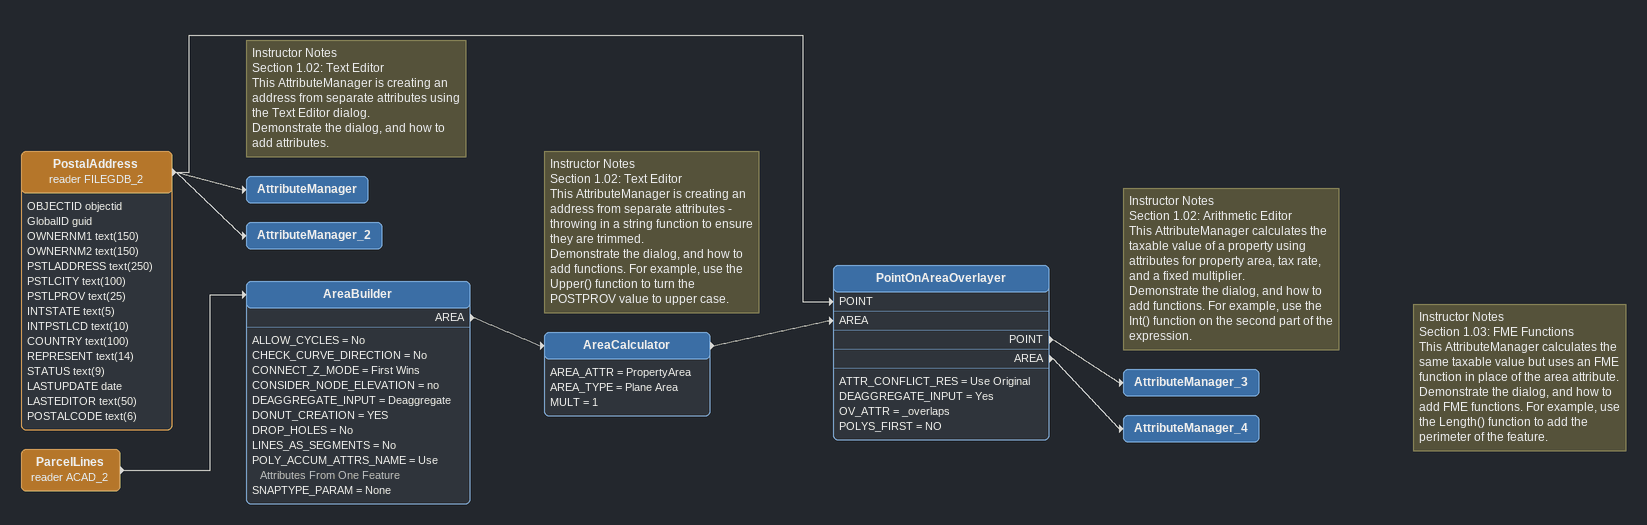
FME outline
PostalAddress (reader FILEGDB_2)
    attributes: OBJECTID objectid, GlobalID guid, OWNERNM1 text(150), OWNERNM2 text(150), PSTLADDRESS text(250), PSTLCITY text(100), PSTLPROV text(25), INTSTATE text(5), INTPSTLCD text(10), COUNTRY text(100), REPRESENT text(14), STATUS text(9), LASTUPDATE date, LASTEDITOR text(50), POSTALCODE text(6)
    -> AttributeManager
    -> AttributeManager_2
    -> PointOnAreaOverlayer [POINT]
Note: Instructor Notes / Section 1.02: Text Editor / This AttributeManager is creating an address from separate attributes using the Text Editor dialog. / Demonstrate the dialog, and how to add attributes.
AttributeManager
Note: Instructor Notes / Section 1.02: Text Editor / This AttributeManager is creating an address from separate attributes - throwing in a string function to ensure they are trimmed. / Demonstrate the dialog, and how to add functions. For example, use the Upper() function to turn the POSTPROV value to upper case.
AttributeManager_2
ParcelLines (reader ACAD_2)
    -> AreaBuilder
AreaBuilder
    ALLOW_CYCLES = No
    CHECK_CURVE_DIRECTION = No
    CONNECT_Z_MODE = First Wins
    CONSIDER_NODE_ELEVATION = no
    DEAGGREGATE_INPUT = Deaggregate
    DONUT_CREATION = YES
    DROP_HOLES = No
    LINES_AS_SEGMENTS = No
    POLY_ACCUM_ATTRS_NAME = Use Attributes From One Feature
    SNAPTYPE_PARAM = None
    AREA -> AreaCalculator
AreaCalculator
    AREA_ATTR = PropertyArea
    AREA_TYPE = Plane Area
    MULT = 1
    -> PointOnAreaOverlayer [AREA]
PointOnAreaOverlayer
    ATTR_CONFLICT_RES = Use Original
    DEAGGREGATE_INPUT = Yes
    OV_ATTR = _overlaps
    POLYS_FIRST = NO
    POINT -> AttributeManager_3
    AREA -> AttributeManager_4
Note: Instructor Notes / Section 1.02: Arithmetic Editor / This AttributeManager calculates the taxable value of a property using attributes for property area, tax rate, and a fixed multiplier. / Demonstrate the dialog, and how to add functions. For example, use the Int() function on the second part of the expression.
AttributeManager_3
Note: Instructor Notes / Section 1.03: FME Functions / This AttributeManager calculates the same taxable value but uses an FME function in place of the area attribute. / Demonstrate the dialog, and how to add FME functions. For example, use the Length() function to add the perimeter of the feature.
AttributeManager_4
